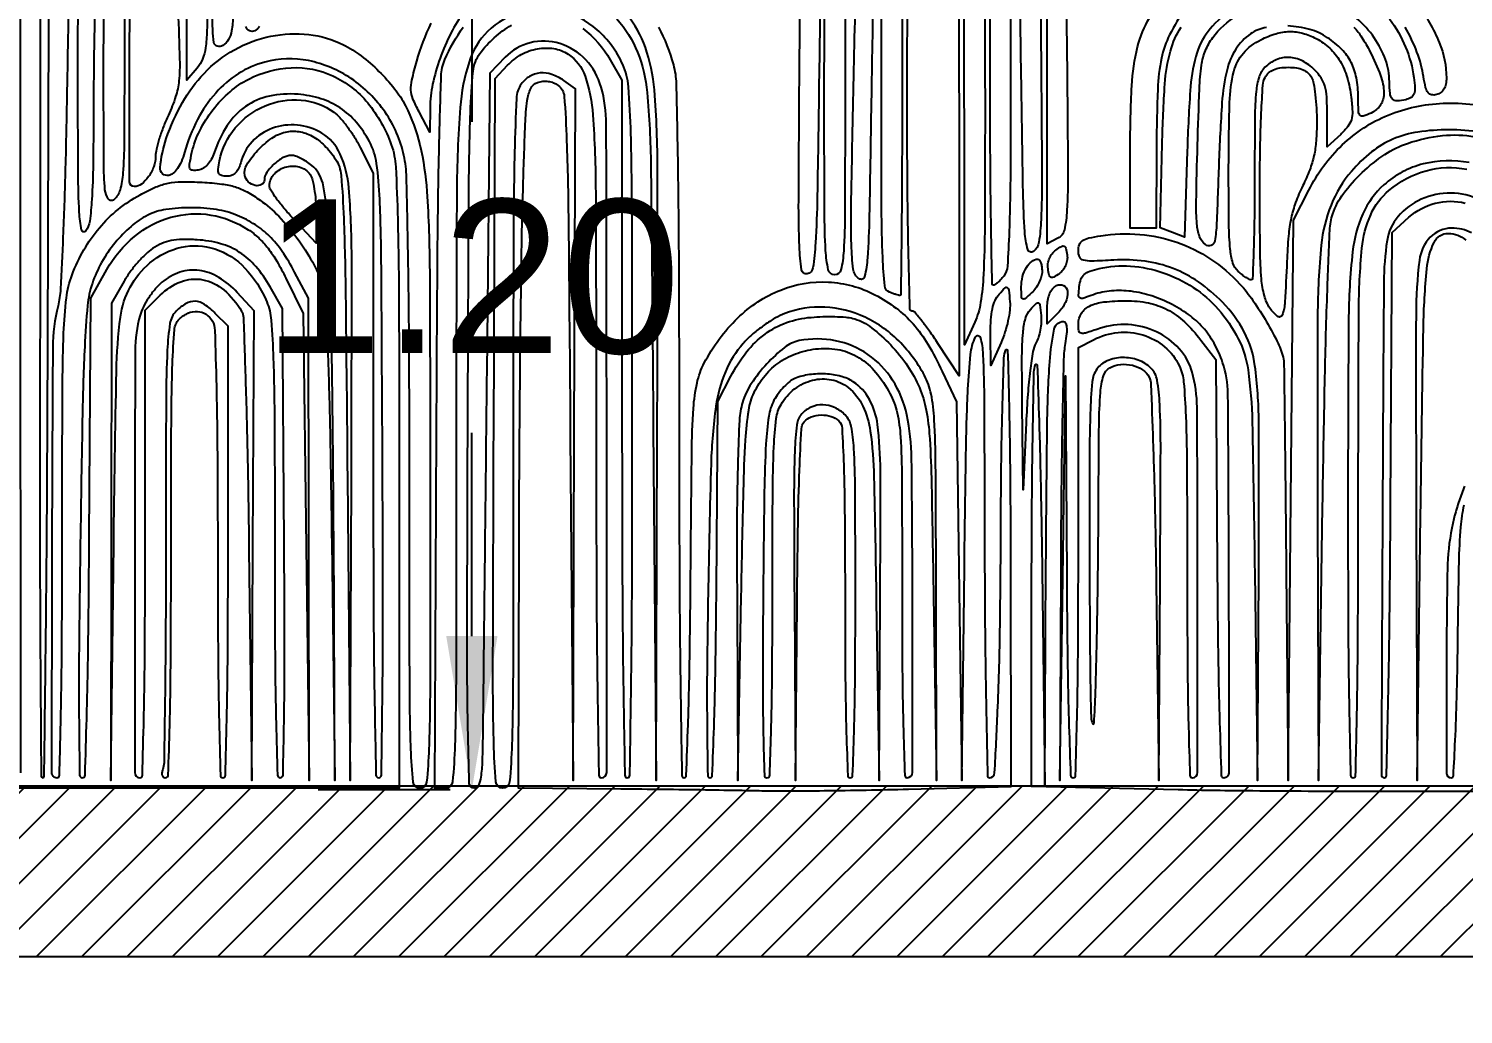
# Model space of a CAD drawing. Header units: inches. Extents: x -279 to 561, y -345 to 342.
# Drawn here: x -190.498 to -188.818, y -303.24 to -302.087 of the extents above; entities that cross this region are included whole.
import ezdxf

# ---------------------------------------------------------------- set-up
doc = ezdxf.new("R2010")
doc.units = ezdxf.units.IN
doc.header["$LTSCALE"] = 0.5
doc.header["$MEASUREMENT"] = 0
for name, color, linetype in [('0_Hatch_Pattern', 7, 'Continuous'), ('model', 250, 'Continuous'), ('S-DIM', 7, 'Continuous')]:
    doc.layers.add(name, color=color, linetype=linetype)
doc.styles.get("Standard").update_dxf_attribs({"font": 'arial.ttf'})
doc.dimstyles.get("Standard").update_dxf_attribs({"dimtxt": 0.18, "dimasz": 0.18, "dimexe": 0.18, "dimexo": 0.0625, "dimgap": 0.09, "dimtad": 0, "dimtih": 1, "dimtoh": 1, "dimzin": 0, "dimdsep": 46, "dimtxsty": 'Standard', "dimcen": 0.09, "dimadec": 0, "dimazin": 0, "dimtfac": 1, "dimtofl": 0, "dimtmove": 0, "dimatfit": 3, "dimfxl": 1, "dimtolj": 1, "dimtzin": 0, "dimarcsym": 0})

# ---------------------------------------------------------------- blocks, each defined once
blk = doc.blocks.new('*D1020')
at = {"layer": 'Defpoints', "color": 0, "ltscale": 0.5, "transparency": 16777216}
for p in [(-189.9794, -301.7777), (-189.9422, -301.7777), (-189.9422, -302.9777)]:
    blk.add_point(p, dxfattribs=at)
at = {"layer": 'model', "color": 0, "lineweight": -2, "ltscale": 0.5, "transparency": 16777216}
for p, q in [((-190.0047, -301.7777), (-190.1594, -301.7777)), ((-189.9794, -301.9577), (-189.9794, -302.1958)), ((-189.9794, -302.7977), (-189.9794, -302.5596)), ((-190.0047, -302.9777), (-190.1594, -302.9777))]:
    blk.add_line(p, q, dxfattribs=at)
at = {"layer": 'model', "color": 0, "ltscale": 0.5, "transparency": 16777216}
for points in [[(-190.0094, -301.9577), (-189.9494, -301.9577), (-189.9794, -301.7777)], [(-190.0094, -302.7977), (-189.9494, -302.7977), (-189.9794, -302.9777)]]:
    blk.add_solid(points, dxfattribs=at)
at = {"layer": 'model', "color": 0, "ltscale": 0.5, "transparency": 16777216, "insert": (-189.9794, -302.3777), "char_height": 0.18, "attachment_point": 5}
blk.add_mtext('\\A1;1.20', dxfattribs=at)
blk = doc.blocks.new('*D1071')
at = {"color": 0, "linetype": 'ByBlock', "lineweight": -2, "transparency": 16777216}
for p, q in [((558.6522, 342.2788), (558.6522, 342.4729)), ((560.6522, 342.2788), (560.6522, 342.4729)), ((558.8322, 342.2929), (559.1722, 342.2929)), ((560.4722, 342.2929), (560.1322, 342.2929))]:
    blk.add_line(p, q, dxfattribs=at)
at = {"color": 0, "linetype": 'ByBlock', "transparency": 16777216}
for points in [[(558.8322, 342.3229), (558.8322, 342.2629), (558.6522, 342.2929)], [(560.4722, 342.3229), (560.4722, 342.2629), (560.6522, 342.2929)]]:
    blk.add_solid(points, dxfattribs=at)
at = {"layer": 'Defpoints', "color": 0, "linetype": 'ByBlock', "transparency": 16777216}
for p in [(560.6522, 342.2929), (558.6522, 342.2163), (560.6522, 342.2163)]:
    blk.add_point(p, dxfattribs=at)
at = {"layer": 'Defpoints', "color": 0, "ltscale": 0.5, "transparency": 16777216}
for p in [(-209.5, -305.36), (-209.5, -305.81), (-209.5, -305.81)]:
    blk.add_point(p, dxfattribs=at)
at = {"layer": 'S-DIM', "color": 0, "lineweight": -2, "ltscale": 0.5, "transparency": 16777216}
for p, q in [((-209.5, -305.18), (-209.5, -305)), ((-209.5625, -305.36), (-209.68, -305.36)), ((-209.5625, -305.81), (-209.68, -305.81)), ((-209.5, -305.99), (-209.5, -306.17))]:
    blk.add_line(p, q, dxfattribs=at)
at = {"layer": 'S-DIM', "color": 0, "ltscale": 0.5, "transparency": 16777216}
for points in [[(-209.53, -305.18), (-209.47, -305.18), (-209.5, -305.36)], [(-209.53, -305.99), (-209.47, -305.99), (-209.5, -305.81)]]:
    blk.add_solid(points, dxfattribs=at)
at = {"color": 0, "linetype": 'ByBlock', "transparency": 16777216, "insert": (559.6522, 342.2929), "char_height": 0.18, "attachment_point": 5}
blk.add_mtext('\\A1;2.0000', dxfattribs=at)
at = {"layer": 'S-DIM', "color": 0, "ltscale": 0.5, "transparency": 16777216, "insert": (-209.5, -305.585), "char_height": 0.18, "attachment_point": 5}
blk.add_mtext('\\A1;0.45', dxfattribs=at)

msp = doc.modelspace()

# ---------------------------------------------------------------- hatches: boundary and pattern name
at = {"layer": '0_Hatch_Pattern', "ltscale": 0.5, "transparency": 33554572}
h = msp.add_hatch(dxfattribs=at)
h.set_pattern_fill('ANSI31', color=256, scale=0.3)
h.set_pattern_definition([(45, (114.84622, -25.414694), (-0.0265165043, 0.0265165043), [])])
h.paths.add_polyline_path([(-187.6698, -300.0352), (-187.6698, -299.8352), (-191.4198, -299.8352), (-191.4198, -300.0352)])
h.paths.add_polyline_path([(-191.4198, -302.9728), (-191.4198, -303.1728), (-187.6698, -303.1728), (-187.6698, -302.9728)])

# ---------------------------------------------------------------- linework, layer by layer
at = {"ltscale": 0.5}
for p, q in [((-191.4198, -302.9728), (-187.6698, -302.9728)), ((-191.4198, -303.1728), (-187.6698, -303.1728))]:
    msp.add_line(p, q, dxfattribs=at)
for points in [[(-190.5077, -302.9577, 0.000051), (-190.5078, -302.3839, 0.000272), (-190.5082, -301.8324, 0.046347)], [(-189.7608, -302.0849, -0.053004), (-189.7434, -302.1288, -0.062009), (-189.7402, -302.1509, -0.001825), (-189.7383, -302.2454, -0.002915), (-189.7371, -302.3734, -0.001007), (-189.7367, -302.5583, 0.00107), (-189.7363, -302.7279, 0.002482), (-189.7351, -302.8552, 0.000305), (-189.7335, -302.9609, 0.409667), (-189.7309, -302.9635, 0.403579), (-189.7283, -302.961, 0.000879), (-189.7262, -302.9011, 0.004305), (-189.7244, -302.8287, 0.001974), (-189.7233, -302.7343, -0.000871), (-189.7219, -302.5838, -0.012852), (-189.7199, -302.531, -0.038434), (-189.7157, -302.5013, -0.066664), (-189.7072, -302.4778, -0.078393), (-189.6682, -302.4254, -0.099193), (-189.6177, -302.3925, -0.10794), (-189.5619, -302.3832, -0.108656), (-189.5074, -302.3981, -0.040616), (-189.4826, -302.4138, -0.051235), (-189.4627, -302.4322, -0.045875), (-189.4455, -302.456, -0.024733), (-189.4285, -302.4879), (-189.4119, -302.5234), (-189.4088, -302.745), (-189.4057, -302.9666), (-189.4027, -302.7177, -0.00114), (-189.4007, -302.5772, -0.007976), (-189.3985, -302.5086, -0.014106), (-189.3954, -302.4679, -0.08507), (-189.3896, -302.4475, -0.689363), (-189.3842, -302.4479, -0.06011), (-189.3809, -302.4679, -0.009648), (-189.3795, -302.5254, -0.000608), (-189.379, -302.6949, 0.001798), (-189.3784, -302.7979, 0.002999), (-189.3771, -302.8846, 0.000362), (-189.3755, -302.9615, 0.407645), (-189.3734, -302.9635, 0.397608), (-189.3673, -302.9578, 0.003184), (-189.3637, -302.8861, 0.007635), (-189.361, -302.7923, 0.002819), (-189.3599, -302.66, -0.002614), (-189.3593, -302.5881, -0.003957), (-189.358, -302.5256, -0.001563), (-189.3563, -302.4721, -0.092979), (-189.3542, -302.4627, -0.803545), (-189.352, -302.4631, -0.001384), (-189.3504, -302.5279, -0.003531), (-189.3491, -302.6089, -0.001712), (-189.3486, -302.7123), (-189.3482, -302.9741), (-189.4681, -302.9772, -0.00178), (-189.5175, -302.9783, -0.001779), (-189.567, -302.979, -0.001739), (-189.6102, -302.9793, -0.00705), (-189.6365, -302.9791, 0.00206), (-189.6628, -302.9786, 0.000508), (-189.706, -302.9779, 0.00052), (-189.7555, -302.9773, 0.00052), (-189.805, -302.9768), (-189.9249, -302.9757), (-189.9241, -302.6858, -0.001038), (-189.9235, -302.5659, -0.001025), (-189.9224, -302.4456, -0.001005), (-189.921, -302.3402, -0.003945), (-189.9195, -302.2752, -0.001735), (-189.9169, -302.1983, -0.023795), (-189.9145, -302.1705, -0.077887), (-189.9104, -302.1566, -0.195841), (-189.9027, -302.1496, -0.059481), (-189.8964, -302.1481, -0.063586), (-189.8901, -302.1482, -0.063639), (-189.884, -302.1498, -0.059742), (-189.8784, -302.153, -0.219584), (-189.8712, -302.1659, -0.010005), (-189.8684, -302.2179, -0.006301), (-189.8663, -302.3115, -0.000481), (-189.8641, -302.5639), (-189.8609, -302.9666), (-189.8595, -302.5617), (-189.8581, -302.1568), (-189.8716, -302.1473, 0.07069), (-189.8857, -302.1402, 0.102743), (-189.8996, -302.1384, 0.114856), (-189.9118, -302.1424, 0.10578), (-189.9215, -302.1514, 0.142152), (-189.9272, -302.168, 0.005908), (-189.9294, -302.2314, 0.005033), (-189.9307, -302.3371, 0.000606), (-189.931, -302.5703, -0.000389), (-189.9312, -302.8388, -0.007172), (-189.9325, -302.924, -0.014674), (-189.9352, -302.9683, -0.388399), (-189.9432, -302.9757, -0.390301), (-189.9513, -302.9682, -0.014189), (-189.9537, -302.9229, -0.007005), (-189.9547, -302.836, -0.000376), (-189.9538, -302.5603), (-189.9522, -302.1449), (-189.9376, -302.1294, -0.078164), (-189.9215, -302.1168, -0.081206), (-189.9025, -302.1101, -0.086122), (-189.8834, -302.1099, -0.104577), (-189.8667, -302.1164, -0.168898), (-189.8469, -302.1421, -0.062199), (-189.8378, -302.1875, -0.017324), (-189.8344, -302.2781, -0.000929), (-189.8338, -302.5657, 0.001017), (-189.8335, -302.7398, 0.002797), (-189.8323, -302.8625, 0.000437), (-189.8307, -302.9606, 0.409241), (-189.8278, -302.9635, 0.414139), (-189.8215, -302.9573, 0.000129), (-189.8215, -302.5706, 0.000476), (-189.822, -302.1985, 0.067289), (-189.828, -302.155, 0.121808), (-189.846, -302.123, 0.129242), (-189.8764, -302.104, 0.13642), (-189.911, -302.103, 0.142238), (-189.9404, -302.1201), (-189.9583, -302.1387), (-189.962, -302.4889, -0.000018), (-189.9635, -302.628, -0.000022), (-189.9649, -302.7563, -0.000017), (-189.9661, -302.8638, -0.000187), (-189.9666, -302.9074, -0.004472), (-189.9673, -302.9443, -0.029053), (-189.969, -302.9628, -0.068236), (-189.9718, -302.9725, -0.296374), (-189.9766, -302.9757, -0.404612), (-189.9824, -302.9701, -0.003722), (-189.984, -302.9051, -0.004932), (-189.9849, -302.7986, -0.000541), (-189.9842, -302.5542, -0.00041), (-189.9829, -302.2772, -0.006788), (-189.9811, -302.1849, -0.016952), (-189.9779, -302.1363, -0.135136), (-189.9699, -302.1156, -0.101483), (-189.9329, -302.0824, -0.145123)], [(-189.5697, -301.9097), (-189.5728, -302.1406, -0.00089), (-189.5749, -302.2827, -0.010753), (-189.577, -302.3373, -0.021362), (-189.58, -302.3665, -0.319184), (-189.5867, -302.3735, -0.428882), (-189.5933, -302.3688, -0.025261), (-189.5958, -302.3415, -0.010849), (-189.5967, -302.2879, -0.000785), (-189.5958, -302.1399), (-189.594, -301.9042)], [(-189.2844, -301.916), (-189.2825, -302.1206, -0.000864), (-189.2815, -302.2543, -0.013994), (-189.2825, -302.2993, -0.042677), (-189.2856, -302.3221, -0.217999), (-189.2931, -302.332), (-189.3057, -302.3386), (-189.3057, -302.1392, 0.001785), (-189.306, -302.0334, 0.008348)], [(-189.3488, -302.0264, -0.001211), (-189.3485, -302.1531, -0.001551), (-189.3488, -302.2621, -0.007478), (-189.3502, -302.3242, -0.007576), (-189.3523, -302.3646, -0.146689), (-189.3566, -302.3762, -0.021457), (-189.36, -302.3802, -0.027231), (-189.3634, -302.3837, -0.027186), (-189.3666, -302.3862, -0.155757), (-189.3686, -302.3868, -0.408886), (-189.3701, -302.3852, -0.000287), (-189.3713, -302.32, -0.002669), (-189.3722, -302.2466, -0.0016), (-189.3724, -302.1593), (-189.3724, -301.9319)], [(-189.3148, -301.9275), (-189.3128, -302.1334, -0.001016), (-189.3119, -302.2606, -0.011989), (-189.3128, -302.3101, -0.027602), (-189.3154, -302.3366, -0.199054), (-189.3219, -302.3474, -0.528382), (-189.3285, -302.3451, -0.047499), (-189.3319, -302.3245, -0.012758), (-189.3339, -302.278, -0.000815), (-189.336, -302.142), (-189.339, -301.9284)], [(-190.4849, -302.0692, -0.001033), (-190.4851, -302.4429, 0.000795), (-190.4853, -302.6426, 0.001327), (-190.4848, -302.8106, 0.000071), (-190.4838, -302.9617, 0.412354), (-190.482, -302.9635, 0.410684), (-190.4802, -302.9617, 0.000074), (-190.4784, -302.8142, 0.001358), (-190.4769, -302.65, 0.000814), (-190.476, -302.4551), (-190.4743, -301.9466)], [(-189.5091, -302.0268, 0.00107), (-189.5116, -302.1632, -0.000778), (-189.514, -302.306, -0.012132), (-189.5161, -302.3549, -0.043026), (-189.5195, -302.3768, -0.534478), (-189.5262, -302.3792, -0.205426), (-189.5327, -302.3682, -0.025636), (-189.5349, -302.3397, -0.011051), (-189.5351, -302.2862, -0.000864), (-189.5322, -302.1437, -0.000836), (-189.5287, -301.9933, -0.013376)], [(-189.5414, -302.0077, 0.003143), (-189.5424, -302.1633, -0.000807), (-189.5426, -302.3011, -0.013539), (-189.544, -302.3467, -0.042206), (-189.5472, -302.3688, -0.349438), (-189.5546, -302.3746, -0.350692), (-189.562, -302.3687, -0.041289), (-189.5651, -302.3463, -0.013349), (-189.5665, -302.3001, -0.000794), (-189.5667, -302.1602, -0.003183), (-189.5657, -302.0044, -0.028488)], [(-190.451, -302.0259, 0.000925), (-190.4537, -302.1682, -0.002522), (-190.4556, -302.2552, -0.003917), (-190.4582, -302.3301, -0.002642), (-190.4611, -302.3915, -0.047044), (-190.464, -302.4111, 0.058593), (-190.4701, -302.4597, 0.001251), (-190.4712, -302.7008, 0.000312), (-190.4716, -302.9571, 0.414474), (-190.4652, -302.9635, 0.406854), (-190.4623, -302.9607, 0.000863), (-190.4607, -302.8922, 0.003964), (-190.4595, -302.8058, 0.001472), (-190.4591, -302.6843, -0.000859), (-190.4588, -302.5146, -0.00842), (-190.4574, -302.4429, -0.019832), (-190.4542, -302.4018, -0.06175), (-190.4476, -302.3749, -0.039806), (-190.4336, -302.3453, -0.045456), (-190.4156, -302.3197, -0.046545), (-190.3937, -302.2983, -0.045621), (-190.368, -302.2811, -0.020855), (-190.3493, -302.2719, -0.054132), (-190.3349, -302.2673, -0.049078), (-190.3192, -302.2658, -0.01475), (-190.2951, -302.2664, -0.016201), (-190.2721, -302.2684, -0.044824), (-190.2563, -302.2718, -0.051757), (-190.2427, -302.2777, -0.028049), (-190.2273, -302.2874, -0.047599), (-190.2056, -302.3062, -0.031051), (-190.1842, -302.3316, -0.03106), (-190.1662, -302.3595, -0.047815), (-190.1545, -302.3857, -0.067673), (-190.1508, -302.4055, -0.003662), (-190.148, -302.4691, -0.004435), (-190.1455, -302.5578, -0.001487), (-190.1435, -302.6873), (-190.1398, -302.9666), (-190.1412, -302.6782, 0.001492), (-190.1421, -302.563, 0.001824), (-190.1436, -302.4552, 0.001522), (-190.1455, -302.3646, 0.012973), (-190.1475, -302.324, 0.005461), (-190.1509, -302.2859, 0.036782), (-190.1541, -302.2672, 0.07645), (-190.1589, -302.2557, 0.085427), (-190.1669, -302.2466, 0.028856), (-190.1731, -302.2422, 0.027885), (-190.1798, -302.2384, 0.029031), (-190.1861, -302.2358, 0.084421), (-190.1907, -302.235, 0.127219), (-190.2004, -302.2375, 0.057576), (-190.2111, -302.2452, 0.05798), (-190.2196, -302.2549, 0.151884), (-190.2224, -302.2637, -0.275726), (-190.2256, -302.2691, -0.181219), (-190.233, -302.2701, -0.128001), (-190.2412, -302.2659, -0.16365), (-190.2453, -302.2585, -0.187803), (-190.243, -302.2459, -0.050114), (-190.2304, -302.2293, -0.050181), (-190.2136, -302.2147, -0.100698), (-190.1977, -302.2076, -0.093392), (-190.1819, -302.2071, -0.085171), (-190.1665, -302.2123, -0.074101), (-190.152, -302.2232, -0.049677), (-190.139, -302.2394, -0.125034), (-190.1325, -302.2583, -0.01134), (-190.1294, -302.3086, -0.006462), (-190.1273, -302.3974, -0.000637), (-190.1251, -302.6111), (-190.1219, -302.9666), (-190.1205, -302.6123, 0.001072), (-190.1201, -302.3525, 0.021273), (-190.1235, -302.273, 0.081708), (-190.1336, -302.2333, 0.157699), (-190.1551, -302.2089, 0.107954), (-190.1837, -302.1995, 0.113797), (-190.213, -302.2032, 0.11899), (-190.2367, -302.219, 0.125993), (-190.2501, -302.2436, -0.05131), (-190.2526, -302.2504, -0.087651), (-190.2561, -302.2553, -0.101738), (-190.2607, -302.2583, -0.091395), (-190.2663, -302.2593, -0.063075), (-190.2726, -302.2585, -0.222802), (-190.2756, -302.256, -0.139556), (-190.2764, -302.2511, -0.021177), (-190.2749, -302.2411, -0.125625), (-190.2564, -302.2027, -0.118614), (-190.2215, -302.1768, -0.121679), (-190.1794, -302.1701, -0.136621), (-190.141, -302.1843, -0.05537), (-190.1339, -302.1907, -0.020516), (-190.1255, -302.2011, -0.020036), (-190.1171, -302.2133, -0.022795), (-190.1101, -302.2256), (-190.0949, -302.2556), (-190.0949, -302.6096, 0.001085), (-190.0945, -302.7696, 0.003393), (-190.0933, -302.8773, 0.000708), (-190.0917, -302.9604, 0.408151), (-190.0885, -302.9635, 0.409694), (-190.0853, -302.9604, 0.0007), (-190.0842, -302.8763, 0.003352), (-190.0835, -302.7672, 0.001054), (-190.084, -302.6038, 0.000492), (-190.0854, -302.3654, 0.008202), (-190.0872, -302.2863, 0.024652), (-190.091, -302.2443, 0.088397), (-190.0993, -302.2188, 0.053321), (-190.1148, -302.196, 0.07046), (-190.1336, -302.1794, 0.070919), (-190.1561, -302.1686, 0.054904), (-190.1829, -302.1634, 0.073504), (-190.2165, -302.1656, 0.099883), (-190.2444, -302.1777, 0.09694), (-190.2659, -302.2, 0.065665), (-190.2812, -302.232, -0.046019), (-190.2845, -302.2397, -0.062084), (-190.2889, -302.2458, -0.071392), (-190.294, -302.25, -0.098808), (-190.2997, -302.2521, -0.055422), (-190.3067, -302.2523, -0.295586), (-190.3095, -302.2501, -0.132467), (-190.31, -302.2449, -0.010387), (-190.3072, -302.2313, -0.061777), (-190.2981, -302.2061, -0.047673), (-190.2826, -302.1815, -0.047797), (-190.2626, -302.1603, -0.063163), (-190.2407, -302.1455, -0.106033), (-190.1908, -302.1323, -0.120101), (-190.1422, -302.1418, -0.113393), (-190.1014, -302.1734, -0.087111), (-190.0737, -302.2225, -0.071284), (-190.0686, -302.2484, -0.007714), (-190.0662, -302.3096, -0.005139), (-190.0648, -302.4105, -0.000779), (-190.0645, -302.6122), (-190.0645, -302.9757), (-190.5468, -302.9757)], [(-190.4208, -302.0605, 0.003311), (-190.4219, -302.115, 0.002947), (-190.4224, -302.1716, -0.002385), (-190.4229, -302.2455, -0.012236), (-190.4244, -302.2864, -0.018453), (-190.4269, -302.3119, -0.12897), (-190.4316, -302.3234, -0.648212), (-190.4365, -302.3223, -0.035644), (-190.4391, -302.3014, -0.011388), (-190.4404, -302.2555, -0.00112), (-190.4407, -302.1452, -0.002335), (-190.4402, -302.0112, -0.030677)], [(-190.3859, -302.0444, 0.002079), (-190.3863, -302.1261, -0.001479), (-190.3866, -302.2194, -0.017403), (-190.388, -302.2556, -0.047684), (-190.3914, -302.2752, -0.143248), (-190.3984, -302.2866, -0.445225), (-190.4051, -302.2859, -0.139127), (-190.409, -302.2753, -0.018612), (-190.4104, -302.2424, -0.000865), (-190.4106, -302.1311, -0.003019), (-190.4098, -302.0095, -0.044139)], [(-189.4753, -302.0559, 0.001442), (-189.4756, -302.1724, -0.00105), (-189.4758, -302.2593, -0.001752), (-189.4764, -302.3324, -0.000124), (-189.4771, -302.3979, -0.41079), (-189.4782, -302.3989, -0.065182), (-189.4797, -302.3987, -0.008575), (-189.4828, -302.3978, -0.009838), (-189.4865, -302.3967, -0.008099), (-189.4903, -302.3952, -0.284489), (-189.496, -302.3877, -0.013406), (-189.4983, -302.3546, -0.009457), (-189.4996, -302.2973, -0.001068), (-189.4999, -302.1673, -0.002052), (-189.4993, -302.0112, -0.024982)], [(-189.3791, -302.0284, -0.00198), (-189.3785, -302.1801, -0.001066), (-189.3788, -302.3176, -0.010933), (-189.3803, -302.3745, -0.02706), (-189.3836, -302.4072, -0.067546), (-189.3905, -302.4301), (-189.4025, -302.4566), (-189.4027, -302.2038, 0.000877), (-189.403, -302.0497, 0.009426)], [(-190.2591, -302.0717, -0.036964), (-190.2608, -302.0892, -0.088317), (-190.2644, -302.0993, -0.124031), (-190.2709, -302.1061, -0.208271), (-190.2775, -302.1071, -0.289563), (-190.2815, -302.1028, -0.042806), (-190.2829, -302.088, -0.002156), (-190.2831, -302.0393, 0.005207)], [(-190.2891, -302.052, -0.005672), (-190.2896, -302.0891, -0.031089), (-190.2913, -302.1091, -0.058924), (-190.2948, -302.1221, -0.078199), (-190.3011, -302.1327), (-190.313, -302.147), (-190.3132, -302.0609, 0.002639)], [(-189.9883, -302.067, 0.043984), (-190.0039, -302.0917, 0.032927), (-190.0167, -302.1212, 0.03331), (-190.0253, -302.1516, 0.050444), (-190.0284, -302.1789), (-190.0286, -302.2077), (-190.0412, -302.1839, -0.022603), (-190.0484, -302.1686, -0.087747), (-190.0507, -302.1584, -0.068612), (-190.0496, -302.1468, -0.01047), (-190.0439, -302.1244, -0.047554), (-190.0269, -302.0801, -0.064845)], [(-189.9211, -302.0665, 0.128077), (-189.9609, -302.0899, 0.120112), (-189.9827, -302.1257, 0.057864), (-189.993, -302.1789, 0.017884), (-189.9971, -302.2788, 0.001129), (-189.9977, -302.5731, -0.000385), (-189.9979, -302.8414, -0.007344), (-189.9993, -302.9251, -0.015852), (-190.002, -302.9682, -0.386852), (-190.0102, -302.9757), (-190.0226, -302.9757), (-190.0208, -302.5583, -0.000786), (-190.0195, -302.3459, -0.003692), (-190.0177, -302.2238, -0.002884), (-190.0153, -302.142, -0.093932), (-190.011, -302.1227, -0.054599), (-189.9894, -302.0848, -0.076639)], [(-189.8496, -302.0865, -0.105874), (-189.8173, -302.1229), (-189.8037, -302.147), (-189.8036, -302.5553, 0.000991), (-189.8032, -302.7339, 0.002726), (-189.802, -302.8599, 0.000415), (-189.8003, -302.9606, 0.409309), (-189.7974, -302.9635, 0.409435), (-189.7944, -302.9606, 0.000422), (-189.7929, -302.8607, 0.002748), (-189.7918, -302.7357, 0.000997), (-189.7915, -302.5583, 0.000528), (-189.7918, -302.3086, 0.005949), (-189.7932, -302.2095, 0.012601), (-189.7961, -302.1545, 0.087657), (-189.8027, -302.1285, 0.105349), (-189.8327, -302.0879, 0.121811), (-189.8752, -302.0657, 0.129615)], [(-189.144, -302.0633, 0.036554), (-189.1623, -302.0936, 0.065946), (-189.1719, -302.121, 0.042493), (-189.1763, -302.1572, 0.007849), (-189.1777, -302.2244), (-189.1782, -302.32), (-189.1933, -302.32), (-189.2085, -302.32), (-189.2085, -302.2266, -0.01289), (-189.2066, -302.1533, -0.048753), (-189.1998, -302.1079, -0.070441), (-189.1859, -302.0738, -0.051193)], [(-189.0883, -302.0625, 0.063503), (-189.1149, -302.0869, 0.098443), (-189.13, -302.1141, 0.058881), (-189.1378, -302.1544, 0.011059), (-189.1417, -302.2297), (-189.1448, -302.3305), (-189.1591, -302.3252), (-189.1733, -302.3199), (-189.171, -302.2213, -0.010134), (-189.1679, -302.1513, -0.051026), (-189.1614, -302.1127, -0.079811), (-189.1487, -302.0847, -0.048367)], [(-188.8718, -302.0578, -0.055465), (-188.8466, -302.1029, -0.100034), (-188.8382, -302.1443, -0.047569), (-188.8389, -302.1517, -0.086155), (-188.8411, -302.1574, -0.102628), (-188.8447, -302.1614, -0.093279), (-188.8497, -302.1638, -0.104078), (-188.8557, -302.164, -0.198068), (-188.8597, -302.1616, -0.100638), (-188.8625, -302.1554, -0.017463), (-188.865, -302.1427, 0.051353), (-188.8727, -302.1139, 0.040793), (-188.8866, -302.0849, 0.041611)], [(-190.228, -302.084, -0.112186), (-190.2337, -302.0889, -0.237353), (-190.2399, -302.0891, -0.230497), (-190.2439, -302.0842, -0.043078)], [(-189.8097, -302.0749, -0.084133), (-189.7854, -302.1142, -0.074056), (-189.7741, -302.1612, -0.019532), (-189.7698, -302.2473, -0.000823), (-189.7669, -302.5537), (-189.7637, -302.9666), (-189.7623, -302.556, 0.000891), (-189.7619, -302.2584, 0.016674), (-189.765, -302.1648, 0.057178), (-189.7744, -302.1139, 0.089296), (-189.7946, -302.0743, 0.071184)], [(-189.049, -302.085, 0.108273), (-189.0676, -302.0927, 0.097066), (-189.0848, -302.1106, 0.0837), (-189.0951, -302.1346, 0.043138), (-189.101, -302.173, 0.007796), (-189.1047, -302.2452, -0.001441), (-189.1073, -302.3147, -0.031366), (-189.1094, -302.335, -0.260582), (-189.1138, -302.3405, -0.279023), (-189.1205, -302.3394, -0.129298), (-189.1273, -302.3297, -0.068844), (-189.1304, -302.3153, -0.024481), (-189.1312, -302.2891, -0.00216), (-189.1296, -302.2229, -0.002618), (-189.1274, -302.157, -0.025283), (-189.1249, -302.1292, -0.060342), (-189.1203, -302.112, -0.065701), (-189.1118, -302.097, -0.091736), (-189.0837, -302.0711, -0.08759)], [(-188.9466, -302.0847, -0.046242), (-188.9373, -302.0967, -0.023444), (-188.9277, -302.1134, -0.027293), (-188.9153, -302.1414, -0.085556), (-188.9114, -302.1616, -0.145182), (-188.9153, -302.1757, -0.147982), (-188.9262, -302.1853, -0.028032), (-188.9357, -302.189, -0.310165), (-188.9394, -302.1879, -0.16328), (-188.9412, -302.1833, -0.008077), (-188.9415, -302.1666, 0.045034), (-188.9436, -302.1441, 0.073179), (-188.9498, -302.126, 0.075244), (-188.9608, -302.1108, 0.050468), (-188.9773, -302.0971, 0.080809), (-188.9982, -302.0875, 0.055589), (-189.0239, -302.0833, 0.057046)], [(-188.9048, -302.0751, -0.060643), (-188.886, -302.1082, -0.065898), (-188.8763, -302.1439, -0.019394), (-188.8751, -302.1562, -0.102056), (-188.8761, -302.1629, -0.166183), (-188.8794, -302.167, -0.076463), (-188.8857, -302.1697, -0.054898), (-188.8958, -302.1712, -0.219882), (-188.9013, -302.1689, -0.159876), (-188.9042, -302.1624, -0.026835), (-188.905, -302.1487, 0.08627), (-188.9095, -302.1228, 0.066344), (-188.9227, -302.0973, 0.062416), (-188.9431, -302.0746, 0.059636)], [(-188.793, -302.9797, -0.001225), (-188.9358, -302.9797, -0.00123), (-189.0647, -302.979, -0.003722), (-189.1524, -302.9777), (-189.3239, -302.9739), (-189.3239, -302.7325, -0.001762), (-189.3235, -302.6391, -0.002744), (-189.3225, -302.5586, -0.000791), (-189.3212, -302.4887, -0.092116), (-189.3193, -302.4799, -0.807437), (-189.3174, -302.4802, -0.001005), (-189.3152, -302.546, -0.00312), (-189.3132, -302.6248, -0.001747), (-189.3116, -302.7207), (-189.3085, -302.9726), (-189.3071, -302.7127, -0.001617), (-189.3056, -302.5475, -0.015057), (-189.3026, -302.4763, -0.031246), (-189.2975, -302.4382, -0.3576), (-189.2866, -302.4293, -0.299008), (-189.2841, -302.4309, -0.08262), (-189.2829, -302.4358, -0.046369), (-189.283, -302.4437, -0.016135), (-189.2846, -302.4551, 0.036479), (-189.2864, -302.4735, 0.001293), (-189.288, -302.5446, 0.002387), (-189.2892, -302.6288, 0.001668), (-189.2899, -302.7237), (-189.2908, -302.9666), (-189.2875, -302.7298), (-189.2842, -302.493), (-189.2828, -302.7283, 0.001787), (-189.2818, -302.8298, 0.004662), (-189.2802, -302.9028, 0.001165), (-189.2782, -302.9607, 0.403577), (-189.2753, -302.9635, 0.405947), (-189.2724, -302.9607, 0.00105), (-189.2708, -302.8991, 0.004386), (-189.2696, -302.8211, 0.001641), (-189.2692, -302.7117), (-189.2692, -302.4599), (-189.2513, -302.4507, -0.094798), (-189.2227, -302.4422, -0.099671), (-189.1935, -302.4451, -0.102391), (-189.1682, -302.459, -0.105743), (-189.1509, -302.4815, -0.089461), (-189.1459, -302.5001, -0.012369), (-189.1434, -302.5402, -0.007871), (-189.1421, -302.6058, -0.001305), (-189.1417, -302.7322, 0.001795), (-189.1414, -302.8325, 0.004766), (-189.1402, -302.9042, 0.001233), (-189.1386, -302.9607, 0.405112), (-189.1357, -302.9635, 0.413914), (-189.1296, -302.9574, 0.000383), (-189.1295, -302.7374, 0.001367), (-189.1302, -302.5298, 0.066328), (-189.1359, -302.4888, 0.116695), (-189.151, -302.4613, 0.099009), (-189.1777, -302.4415, 0.095205), (-189.2109, -302.433, 0.09846), (-189.2445, -302.4376, -0.007019), (-189.2607, -302.4429, -0.133763), (-189.266, -302.4431, -0.305428), (-189.2686, -302.4403, -0.039245), (-189.2692, -302.4318, -0.144756), (-189.2657, -302.4198, -0.137791), (-189.2561, -302.4113, -0.084077), (-189.2392, -302.4065, -0.028317), (-189.2135, -302.405, -0.049957), (-189.1871, -302.4077, -0.070832), (-189.1649, -302.4156, -0.067723), (-189.145, -302.4297, -0.041357), (-189.1258, -302.4511), (-189.1084, -302.4739), (-189.1066, -302.7187, 0.001792), (-189.1055, -302.8215, 0.004203), (-189.1038, -302.8983, 0.00088), (-189.1018, -302.9609, 0.404143), (-189.099, -302.9635, 0.414478), (-189.0925, -302.957, 0.000414), (-189.0929, -302.7302, 0.001235), (-189.094, -302.5139, 0.081332), (-189.1003, -302.4772, 0.043114), (-189.1103, -302.4547, 0.056563), (-189.1233, -302.4364, 0.055414), (-189.1403, -302.4212, 0.039168), (-189.1623, -302.408, 0.041714), (-189.1863, -302.3985, 0.049312), (-189.2102, -302.3937, 0.052766), (-189.2331, -302.3938, 0.06281), (-189.2541, -302.3989, -0.016711), (-189.2639, -302.4023, -0.237813), (-189.2674, -302.4017, -0.249122), (-189.2689, -302.3985, -0.018204), (-189.2681, -302.3885, -0.057267), (-189.2661, -302.38, -0.121474), (-189.2624, -302.3744, -0.099793), (-189.2559, -302.3705, -0.030873), (-189.2449, -302.3673, -0.073583), (-189.208, -302.3645, -0.064083), (-189.1699, -302.3723, -0.063164), (-189.1346, -302.3896, -0.067416), (-189.1055, -302.4148, -0.062682), (-189.0819, -302.4497, -0.08322), (-189.0705, -302.4861, -0.02927), (-189.0656, -302.5467, -0.001885), (-189.0626, -302.7237), (-189.0593, -302.9666), (-189.058, -302.726, 0.00238), (-189.0579, -302.5467, 0.031974), (-189.0624, -302.4812, 0.087796), (-189.0748, -302.4421, 0.073435), (-189.1004, -302.4069, 0.046668), (-189.1285, -302.3831, 0.059862), (-189.1583, -302.3672, 0.05988), (-189.1911, -302.3589, 0.046735), (-189.2278, -302.3575, -0.005628), (-189.2538, -302.3587, -0.074307), (-189.2633, -302.3576, -0.227292), (-189.2677, -302.3539, -0.103889), (-189.2692, -302.3464, -0.088789), (-189.268, -302.3393, -0.158803), (-189.2643, -302.3347, -0.091802), (-189.2571, -302.3316, -0.017899), (-189.243, -302.329, -0.057482), (-189.1973, -302.3274, -0.063346), (-189.1539, -302.3365, -0.063756), (-189.1144, -302.3562, -0.059454), (-189.0801, -302.3855, -0.034778), (-189.0647, -302.4047, -0.01954), (-189.0487, -302.4299, -0.019056), (-189.0353, -302.455, -0.058056), (-189.0289, -302.4733, -0.051676), (-189.0285, -302.477, -0.000071), (-189.0276, -302.5483, -0.000606), (-189.0267, -302.6282, -0.000374), (-189.0258, -302.7222), (-189.0237, -302.9666), (-189.0205, -302.6387), (-189.0173, -302.3109), (-188.9994, -302.2756, -0.085008), (-188.9601, -302.2226, -0.0933), (-188.9065, -302.1878, -0.089543), (-188.8421, -302.1739, -0.071546), (-188.7714, -302.1817, -0.086959)], [(-188.7982, -302.2077, 0.038014), (-188.8352, -302.2049, 0.037344), (-188.8715, -302.2076, 0.063502), (-188.9008, -302.2159, 0.067309), (-188.9259, -302.2309, 0.047798), (-188.9495, -302.2537, 0.08204), (-188.9733, -302.293, 0.070618), (-188.9848, -302.34, 0.023773), (-188.989, -302.422, 0.001647), (-188.989, -302.6535), (-188.988, -302.9666), (-188.9832, -302.6457, -0.001334), (-188.9806, -302.5011, -0.003628), (-188.9778, -302.3986, -0.0024), (-188.9748, -302.3225, -0.068688), (-188.9712, -302.3033, -0.081189), (-188.9589, -302.2797, -0.043007), (-188.9369, -302.255, -0.042429), (-188.9102, -302.2338, -0.064601), (-188.8838, -302.2208, -0.055288), (-188.8429, -302.2117, -0.072947), (-188.8048, -302.2132, -0.075562)], [(-188.8114, -302.2434, 0.109313), (-188.8655, -302.2449, 0.122697), (-188.9114, -302.2694, 0.104008), (-188.936, -302.3033, 0.078525), (-188.9481, -302.3479, 0.025297), (-188.9528, -302.4286, 0.00173), (-188.9535, -302.658, 0.001339), (-188.9532, -302.7912, 0.003629), (-188.952, -302.8856, 0.000727), (-188.9504, -302.9607, 0.407558), (-188.9475, -302.9635, 0.407801), (-188.9445, -302.9607, 0.000682), (-188.9429, -302.883, 0.003511), (-188.9418, -302.7854, 0.001293), (-188.9414, -302.6476, -0.001268), (-188.9408, -302.4173, -0.022787), (-188.9371, -302.3436, -0.079487), (-188.9269, -302.3044, -0.114954), (-188.9055, -302.2759, -0.107448), (-188.862, -302.2529, -0.116776), (-188.8143, -302.2511, -0.115882)], [(-188.7989, -302.287, 0.109365), (-188.833, -302.2791, 0.105659), (-188.8676, -302.2863, 0.112885), (-188.8947, -302.3064, 0.14019), (-188.9077, -302.3347, 0.035864), (-188.9115, -302.3836, 0.000568), (-188.9131, -302.6625, 0.000086), (-188.9144, -302.9596, 0.415468), (-188.9106, -302.9635, 0.407545), (-188.9084, -302.9614, 0.000268), (-188.9063, -302.8697, 0.002579), (-188.9046, -302.7667, 0.001547), (-188.9036, -302.6443), (-188.9019, -302.3251), (-188.8821, -302.3074, -0.120767), (-188.8512, -302.2909, -0.121459), (-188.8162, -302.2907, -0.121946)], [(-188.8087, -302.3256, 0.118498), (-188.8321, -302.32, 0.204448), (-188.8571, -302.3307, 0.161809), (-188.8698, -302.3575, 0.030283), (-188.8738, -302.4214, 0.001187), (-188.8736, -302.6568), (-188.8725, -302.9666), (-188.8685, -302.6557, -0.001078), (-188.8651, -302.4364, -0.020251), (-188.8611, -302.3676, -0.084902), (-188.8527, -302.3367, -0.293201), (-188.8359, -302.3262, -0.180495), (-188.8155, -302.334, -0.148313)], [(-188.817, -302.622, 0.012452), (-188.8233, -302.6392, 0.012474), (-188.8286, -302.6567, 0.02155), (-188.832, -302.6714, 0.041848), (-188.837, -302.7193, 0.004302), (-188.8381, -302.8331, 0.000993), (-188.8381, -302.958, 0.41351), (-188.8325, -302.9635, 0.398174), (-188.83, -302.9612, 0.001642), (-188.8279, -302.9199, 0.006064), (-188.8261, -302.8701, 0.003039), (-188.8249, -302.8072, -0.001757), (-188.8234, -302.7118, -0.015707), (-188.8213, -302.67, -0.036419), (-188.8173, -302.6441, -0.051322)]]:
    msp.add_lwpolyline(points, format="xyb")
for points in [[(-189.4181, -301.9494, -0.100541), (-189.4129, -301.9676, -0.010863), (-189.4105, -302.0116, -0.007162), (-189.4092, -302.0844, -0.001084), (-189.4089, -302.2301), (-189.4089, -302.4929), (-189.4336, -302.455, 0.009663), (-189.4435, -302.4405, 0.014496), (-189.4527, -302.4283, 0.009316), (-189.4608, -302.4186, 0.217889), (-189.464, -302.4171, -0.406352), (-189.4664, -302.4148, -0.000734), (-189.468, -302.3523, -0.004021), (-189.4692, -302.2782, -0.001974), (-189.4696, -302.1838, -0.001104), (-189.4693, -302.0508, -0.008712), (-189.4679, -301.9891, -0.012931), (-189.4656, -301.9528, -0.175368), (-189.46, -301.941, -0.094875), (-189.4488, -301.9334, -0.152208), (-189.4374, -301.9322, -0.143797), (-189.4268, -301.9377, -0.081457)], [(-190.3332, -301.9694, -0.138217), (-190.3307, -301.9755, -0.00482), (-190.3279, -302.001, -0.008655), (-190.3254, -302.0316, -0.005907), (-190.3235, -302.0663, -0.003503), (-190.3216, -302.1226, -0.029893), (-190.3224, -302.1478, -0.056028), (-190.3263, -302.1661, -0.029857), (-190.3348, -302.1878, 0.017107), (-190.3405, -302.2012, 0.016639), (-190.3454, -302.2152, 0.016798), (-190.3488, -302.2277, 0.05754), (-190.3498, -302.2361, -0.086431), (-190.3519, -302.248, -0.065826), (-190.358, -302.2598, -0.0712), (-190.3663, -302.2685, -0.17038), (-190.3746, -302.2714, -0.413835), (-190.3803, -302.2657, -0.000867), (-190.3802, -302.1281, -0.001786), (-190.3795, -301.9953, -0.121107), (-190.3739, -301.9736, -0.146911), (-190.3663, -301.9659, -0.098883), (-190.3543, -301.9622, -0.099795), (-190.342, -301.9634, -0.152822)], [(-190.1299, -302.1054, -0.045252), (-190.1091, -302.1184, -0.031663), (-190.0882, -302.1365, -0.03184), (-190.07, -302.1568, -0.048736), (-190.0572, -302.1768, -0.059993), (-190.0403, -302.2226, -0.041894), (-190.0321, -302.2772, -0.015138), (-190.0288, -302.3703, -0.001183), (-190.0282, -302.619, -0.000453), (-190.0283, -302.8539, -0.008055), (-190.0297, -302.9296, -0.017675), (-190.0324, -302.9686, -0.383921), (-190.0402, -302.9757, -0.38364), (-190.0481, -302.9686, -0.017826), (-190.0508, -302.9298, -0.008096), (-190.0522, -302.8545, -0.000455), (-190.0524, -302.6208, 0.001252), (-190.0528, -302.4638, 0.003044), (-190.0541, -302.348, 0.0022), (-190.0559, -302.2608, 0.046352), (-190.059, -302.2351, 0.098275), (-190.0809, -302.1844, 0.094165), (-190.1207, -302.145, 0.097917), (-190.1707, -302.124, 0.116714), (-190.2218, -302.1256, 0.076046), (-190.2528, -302.1392, 0.069463), (-190.2793, -302.1619, 0.063446), (-190.3006, -302.1929, 0.04791), (-190.3159, -302.2314, -0.029063), (-190.3196, -302.2421, -0.050466), (-190.3241, -302.2503, -0.064634), (-190.3291, -302.2558, -0.131406), (-190.3343, -302.2584, -0.497697), (-190.3444, -302.2493, -0.061638), (-190.3372, -302.2153, -0.045378), (-190.3181, -302.1729, -0.060524), (-190.293, -302.1389, -0.077645), (-190.2574, -302.1112, -0.075887), (-190.2147, -302.0954, -0.07804), (-190.1704, -302.0934, -0.090066)], [(-188.9906, -302.0981, -0.07047), (-188.9749, -302.1093, -0.068946), (-188.9628, -302.1244, -0.062301), (-188.9544, -302.1437, -0.043022), (-188.9496, -302.167, -0.019128), (-188.9483, -302.1834, -0.0801), (-188.9495, -302.1932, -0.098327), (-188.9536, -302.2011, -0.037033), (-188.962, -302.2103), (-188.9778, -302.225), (-188.9778, -302.1872, 0.014046), (-188.9784, -302.1663, 0.05495), (-188.9805, -302.1536, 0.077991), (-188.9849, -302.1441, 0.049617), (-188.9927, -302.1346, 0.079926), (-189.0069, -302.1243, 0.105082), (-189.0223, -302.1203, 0.111074), (-189.0374, -302.1229, 0.097936), (-189.0507, -302.1318, 0.119229), (-189.0575, -302.143, 0.054545), (-189.061, -302.16, 0.021091), (-189.0625, -302.1901, 0.002102), (-189.0628, -302.2623, -0.003226), (-189.0631, -302.3077, -0.005377), (-189.064, -302.3459, -0.001161), (-189.0652, -302.3791, -0.402821), (-189.0669, -302.3807, -0.127166), (-189.0691, -302.3801, -0.019706), (-189.073, -302.3778, -0.02089), (-189.0775, -302.3745, -0.016815), (-189.0821, -302.3707, -0.137894), (-189.0882, -302.3609, -0.048498), (-189.0914, -302.3445, -0.020807), (-189.0929, -302.3156, -0.002514), (-189.0932, -302.252, -0.006886), (-189.0921, -302.173, -0.053636), (-189.0871, -302.1365, -0.120088), (-189.076, -302.1152, -0.098556), (-189.0555, -302.0995, -0.040973), (-189.0378, -302.0924, -0.0684), (-189.0219, -302.0899, -0.072479), (-189.0066, -302.0918, -0.052237)], [(-188.9963, -302.1436, -0.078077), (-188.9938, -302.1505, -0.015156), (-188.9918, -302.1638, -0.015775), (-188.9904, -302.1796, -0.014003), (-188.99, -302.1961, -0.018678), (-188.9908, -302.2179, -0.035642), (-188.9933, -302.2353, -0.03716), (-188.9983, -302.2517, -0.022312), (-189.0064, -302.2703, 0.025397), (-189.0148, -302.29, 0.036621), (-189.02, -302.3081, 0.030211), (-189.0231, -302.3292, 0.011474), (-189.025, -302.359, -0.004177), (-189.0273, -302.4066, -0.072776), (-189.0304, -302.4218, -0.50674), (-189.0359, -302.4234, -0.083963), (-189.0449, -302.4138, -0.081764), (-189.0514, -302.3992, -0.042749), (-189.0548, -302.3795, -0.018935), (-189.0563, -302.3467, -0.002379), (-189.0567, -302.2756, -0.004295), (-189.0563, -302.2262, -0.007603), (-189.055, -302.1854, -0.005027), (-189.0531, -302.1528, -0.106407), (-189.0505, -302.1436, -0.086147), (-189.0464, -302.1383, -0.081894), (-189.0407, -302.1346, -0.066837), (-189.0331, -302.1325, -0.035481), (-189.0234, -302.1318, -0.035481), (-189.0136, -302.1325, -0.066837), (-189.006, -302.1346, -0.081894), (-189.0004, -302.1383, -0.086147)], [(-190.1679, -302.2589, -0.070902), (-190.1655, -302.2656, -0.017583), (-190.1635, -302.277, -0.017628), (-190.1621, -302.2905, -0.016859), (-190.1617, -302.3042), (-190.1617, -302.3377), (-190.189, -302.3085, -0.013878), (-190.1994, -302.2967, -0.018261), (-190.2083, -302.2853, -0.015892), (-190.2149, -302.2755, -0.140901), (-190.2163, -302.2705, -0.193059), (-190.2107, -302.2566, -0.14407), (-190.1962, -302.2483, -0.142668), (-190.1795, -302.2491, -0.189251)], [(-190.359, -302.3049, 0.062462), (-190.3785, -302.3181, 0.043121), (-190.3972, -302.3373, 0.041714), (-190.4129, -302.3602, 0.046851), (-190.4238, -302.3846, 0.059138), (-190.4295, -302.4108, 0.011738), (-190.4328, -302.4588, 0.006805), (-190.4354, -302.5372, 0.001119), (-190.4379, -302.6888, 0.001369), (-190.4394, -302.8139, 0.004396), (-190.4394, -302.8971, 0.00121), (-190.4387, -302.9604, 0.410298), (-190.4356, -302.9635, 0.404564), (-190.4324, -302.9605, 0.001071), (-190.4304, -302.8943, 0.004234), (-190.4286, -302.8086, 0.001404), (-190.4275, -302.6827), (-190.4257, -302.402), (-190.4068, -302.3686, -0.090507), (-190.3743, -302.3297, -0.105293), (-190.3318, -302.3073, -0.109789), (-190.2852, -302.3047, -0.105886), (-190.2412, -302.3219, -0.043246), (-190.229, -302.3316, -0.038375), (-190.2181, -302.3436, -0.032514), (-190.2078, -302.3589, -0.018064), (-190.1971, -302.3788), (-190.1768, -302.4199), (-190.1734, -302.6932), (-190.1701, -302.9666), (-190.1704, -302.6843), (-190.1708, -302.402), (-190.1869, -302.3716, 0.027495), (-190.2014, -302.3474, 0.048475), (-190.2164, -302.3295, 0.053403), (-190.2333, -302.316, 0.042623), (-190.2541, -302.3051, 0.062035), (-190.2784, -302.2984, 0.03659), (-190.3084, -302.2961, 0.036803), (-190.3376, -302.2982, 0.080159)], [(-190.3532, -302.3439, 0.045565), (-190.3613, -302.3504, 0.021688), (-190.3706, -302.3601, 0.021292), (-190.3795, -302.3712, 0.028272), (-190.3866, -302.3821), (-190.4015, -302.408), (-190.4019, -302.6873), (-190.4023, -302.9666), (-190.3988, -302.6903, -0.001466), (-190.3956, -302.4877, -0.027375), (-190.3909, -302.4241, -0.093155), (-190.3795, -302.3891, -0.093154), (-190.3563, -302.3607, -0.119802), (-190.3195, -302.3424, -0.137046), (-190.2804, -302.3444, -0.124494), (-190.2451, -302.3669, -0.089603), (-190.2196, -302.4063, -0.079376), (-190.2144, -302.4279, -0.011586), (-190.2119, -302.473, -0.007044), (-190.2105, -302.5477, -0.001085), (-190.2102, -302.6962, 0.001428), (-190.2099, -302.8179, 0.00459), (-190.2087, -302.899, 0.001319), (-190.207, -302.9604, 0.405644), (-190.2038, -302.9635, 0.407867), (-190.2005, -302.9603, 0.001286), (-190.1993, -302.8977, 0.004491), (-190.1987, -302.8146, 0.001365), (-190.1992, -302.6888), (-190.2011, -302.4141), (-190.2156, -302.3888, 0.046394), (-190.2325, -302.3649, 0.073305), (-190.2513, -302.3484, 0.075496), (-190.2738, -302.3383, 0.052418), (-190.3012, -302.3337, 0.019162), (-190.3186, -302.3333, 0.044502), (-190.3315, -302.3346, 0.05399), (-190.3424, -302.338, 0.043731)], [(-189.2914, -302.3731, -0.0233), (-189.2979, -302.3775, -0.235968), (-189.3011, -302.3777, -0.238875), (-189.3032, -302.3753, -0.023837), (-189.3047, -302.3677, -0.071668), (-189.3048, -302.3616, -0.065178), (-189.3031, -302.3556, -0.065016), (-189.3, -302.3501, -0.07062), (-189.2956, -302.3458, -0.0233), (-189.2891, -302.3415, -0.235968), (-189.2859, -302.3412, -0.238875), (-189.2839, -302.3436, -0.023837), (-189.2823, -302.3512, -0.071668), (-189.2823, -302.3573, -0.065178), (-189.2839, -302.3634, -0.065016), (-189.287, -302.3688, -0.07062)], [(-190.3424, -302.3835, 0.043203), (-190.3502, -302.3913, 0.028771), (-190.3578, -302.4015, 0.028979), (-190.3641, -302.4123, 0.049224), (-190.3679, -302.4221, 0.066678), (-190.3736, -302.4638, 0.001051), (-190.3742, -302.7041, 0.000292), (-190.3742, -302.9574, 0.413986), (-190.3681, -302.9635, 0.406686), (-190.3652, -302.9607, 0.000897), (-190.3635, -302.8936, 0.004042), (-190.3623, -302.8089, 0.001503), (-190.362, -302.6899), (-190.362, -302.4162), (-190.3442, -302.3985, -0.104319), (-190.3202, -302.3828, -0.141794), (-190.2945, -302.3805, -0.129726), (-190.2699, -302.3924, -0.080465), (-190.2491, -302.4171, -0.127213), (-190.2468, -302.4248, -0.000685), (-190.2443, -302.5029, -0.002935), (-190.242, -302.5922, -0.001851), (-190.2404, -302.6964), (-190.2372, -302.9666), (-190.2359, -302.6918), (-190.2345, -302.417), (-190.2542, -302.3954, 0.070105), (-190.2757, -302.3778, 0.104012), (-190.2985, -302.3696, 0.113474), (-190.3212, -302.3717, 0.095791)], [(-189.3117, -302.3707, -0.070292), (-189.3126, -302.3769, -0.042002), (-189.3153, -302.384, -0.041195), (-189.3192, -302.3906, -0.05554), (-189.3239, -302.3959, -0.010674), (-189.3319, -302.4028, -0.312854), (-189.3344, -302.403, -0.260234), (-189.3358, -302.4007, -0.008123), (-189.336, -302.3889, -0.061218), (-189.3345, -302.3768, -0.073649), (-189.3301, -302.3662, -0.089403), (-189.3238, -302.359, -0.170498), (-189.3166, -302.3564, -0.251406), (-189.3147, -302.3574, -0.064294), (-189.3132, -302.3606, -0.049859), (-189.3121, -302.3652, -0.032385)], [(-189.293, -302.4193), (-189.3057, -302.432), (-189.3057, -302.4127, -0.041912), (-189.3049, -302.4043, -0.057664), (-189.3028, -302.397, -0.066873), (-189.2995, -302.3913, -0.098001), (-189.295, -302.3874, -0.248429), (-189.2866, -302.3872, -0.268063), (-189.282, -302.394, -0.12468), (-189.2844, -302.4071, -0.088582)], [(-189.3596, -302.4538), (-189.3716, -302.4809), (-189.372, -302.4449, -0.01644), (-189.3716, -302.4274, -0.039139), (-189.3699, -302.4145, -0.053086), (-189.3667, -302.4047, -0.077634), (-189.3618, -302.3972, -0.014402), (-189.3549, -302.3899, -0.36526), (-189.3524, -302.3897, -0.212572), (-189.3507, -302.3925, -0.006454), (-189.3494, -302.4061, -0.051135), (-189.3495, -302.4159, -0.023284), (-189.3516, -302.4286, -0.022768), (-189.3551, -302.4419, -0.029007)], [(-190.3256, -302.4171, 0.159177), (-190.3329, -302.4317, 0.027254), (-190.336, -302.4628, 0.010507), (-190.3375, -302.5219, 0.000742), (-190.3377, -302.6868, -0.001338), (-190.338, -302.7862, -0.002111), (-190.3388, -302.8715, -0.000498), (-190.3399, -302.9462, -0.087881), (-190.3414, -302.9539, 0.061217), (-190.3423, -302.9576, 0.107411), (-190.342, -302.9607, 0.150596), (-190.3406, -302.9627, 0.168247), (-190.3384, -302.9635, 0.404753), (-190.3349, -302.9601, 0.001731), (-190.3332, -302.9025, 0.005002), (-190.332, -302.8239, 0.001369), (-190.3316, -302.6999, -0.000955), (-190.3313, -302.5487, -0.007772), (-190.33, -302.4796, -0.010835), (-190.3277, -302.4388, -0.178653), (-190.3221, -302.4267, -0.091803), (-190.3118, -302.4196, -0.11954), (-190.3007, -302.4176, -0.131888), (-190.2906, -302.4209, -0.125194), (-190.2833, -302.4289, -0.1158), (-190.2804, -302.4398, -0.001813), (-190.2786, -302.5051, -0.004073), (-190.2774, -302.5887, -0.001677), (-190.277, -302.7021, 0.001577), (-190.2766, -302.8157, 0.004227), (-190.2754, -302.8966, 0.000978), (-190.2738, -302.9607, 0.40629), (-190.2709, -302.9635, 0.406388), (-190.268, -302.9607, 0.000958), (-190.2664, -302.8959, 0.004182), (-190.2652, -302.8141, 0.001559), (-190.2649, -302.6992), (-190.2649, -302.4348), (-190.2798, -302.4199, 0.048637), (-190.2925, -302.4094, 0.133493), (-190.3034, -302.4057, 0.147842), (-190.314, -302.4083, 0.064703)], [(-189.6184, -302.4224, 0.034997), (-189.6291, -302.4282, 0.020014), (-189.6411, -302.4366, 0.019918), (-189.6527, -302.446, 0.031063), (-189.6617, -302.4551, 0.080263), (-189.6825, -302.4882, 0.065465), (-189.6936, -302.5286, 0.027442), (-189.6993, -302.5955, 0.003017), (-189.7028, -302.7495, 0.001976), (-189.704, -302.8403, 0.004828), (-189.7039, -302.9072, 0.001193), (-189.7032, -302.9609, 0.409794), (-189.7006, -302.9635, 0.402931), (-189.6979, -302.961, 0.001016), (-189.6958, -302.9041, 0.004578), (-189.6941, -302.8348, 0.00203), (-189.693, -302.7433), (-189.6912, -302.523), (-189.676, -302.4935, -0.04753), (-189.6577, -302.465, -0.067804), (-189.6361, -302.4441, -0.072686), (-189.611, -302.4307, -0.065476), (-189.5822, -302.4245, -0.013765), (-189.5684, -302.4237, -0.012903), (-189.5542, -302.4237, -0.012992), (-189.5416, -302.4243, -0.042528), (-189.5334, -302.4257, -0.096538), (-189.5138, -302.4349, -0.040652), (-189.4917, -302.454, -0.039229), (-189.4713, -302.4782, -0.049122), (-189.4566, -302.5037, -0.052965), (-189.4482, -302.5295, -0.035123), (-189.4437, -302.5603, -0.012931), (-189.4413, -302.6128, -0.001044), (-189.4388, -302.751), (-189.4353, -302.9666), (-189.4357, -302.7419, 0.000932), (-189.4363, -302.5977, 0.012261), (-189.4379, -302.5443, 0.034674), (-189.4416, -302.5144, 0.074645), (-189.4494, -302.4926, 0.079275), (-189.482, -302.4497, 0.092514), (-189.5248, -302.4218, 0.099245), (-189.5722, -302.4124, 0.106556)], [(-189.3189, -302.4548, 0.087432), (-189.3224, -302.4646, 0.011482), (-189.3256, -302.4866, 0.012144), (-189.3284, -302.5145, 0.007393), (-189.3303, -302.5477), (-189.3338, -302.6266), (-189.3349, -302.5269, -0.003002), (-189.3352, -302.47, -0.02106), (-189.334, -302.4423, -0.045167), (-189.3311, -302.4259, -0.117137), (-189.3254, -302.4154, -0.012051), (-189.3184, -302.408, -0.33426), (-189.3159, -302.4076, -0.239677), (-189.3143, -302.41, -0.007351), (-189.3129, -302.4222, -0.04163), (-189.3127, -302.4304, -0.029379), (-189.3139, -302.4395, -0.029798), (-189.316, -302.4481, -0.05366)], [(-189.596, -302.4518, 0.120881), (-189.6133, -302.4598, 0.039719), (-189.634, -302.479, 0.040011), (-189.6522, -302.5023, 0.073009), (-189.6625, -302.5242, 0.059229), (-189.666, -302.5447, 0.006793), (-189.6679, -302.5915, 0.006122), (-189.669, -302.6585, 0.001979), (-189.6688, -302.7578), (-189.6678, -302.9666), (-189.6639, -302.751, -0.001312), (-189.6613, -302.6271, -0.009721), (-189.6588, -302.5681, -0.01946), (-189.6552, -302.5332, -0.076744), (-189.649, -302.5126, -0.062483), (-189.636, -302.4924, -0.069195), (-189.6188, -302.4768, -0.068238), (-189.5978, -302.4663, -0.05834), (-189.5735, -302.4612, -0.076976), (-189.5483, -302.4627, -0.086649), (-189.5259, -302.4719, -0.079124), (-189.5064, -302.4889, -0.052388), (-189.4898, -302.5137, -0.065685), (-189.4814, -302.5363, -0.040979), (-189.4775, -302.5642, -0.013835), (-189.4759, -302.6133, -0.000954), (-189.4756, -302.752, 0.001974), (-189.4753, -302.8435, 0.005199), (-189.4741, -302.9091, 0.001458), (-189.4724, -302.9607, 0.404137), (-189.4696, -302.9635, 0.413966), (-189.4634, -302.9573, 0.000529), (-189.4634, -302.7662, 0.002283), (-189.4644, -302.5898, 0.050256), (-189.4701, -302.5387, 0.088313), (-189.4867, -302.4981, 0.101208), (-189.5157, -302.4679, 0.103225), (-189.5537, -302.4519, 0.095422)], [(-189.2476, -302.4853, 0.131572), (-189.253, -302.5, 0.013431), (-189.2553, -302.5372, 0.008463), (-189.2563, -302.6003, 0.001145), (-189.2561, -302.7327, 0.001082), (-189.2554, -302.8361, 0.005737), (-189.2542, -302.8928, 0.097984), (-189.2525, -302.9001, 0.78231), (-189.2508, -302.8998, 0.008617), (-189.2491, -302.8633, 0.002037), (-189.2475, -302.8023, 0.002096), (-189.2463, -302.7322, 0.002065), (-189.2457, -302.6617, -0.001104), (-189.245, -302.5509, -0.016657), (-189.2433, -302.5124, -0.052032), (-189.2398, -302.493, -0.201647), (-189.2322, -302.4836, -0.096491), (-189.2196, -302.4797, -0.085121), (-189.2059, -302.4806, -0.09043), (-189.1939, -302.4858, -0.13126), (-189.1864, -302.4945, -0.104468), (-189.1843, -302.5031, -0.000953), (-189.1818, -302.5698, -0.003199), (-189.1796, -302.6467, -0.002055), (-189.178, -302.7359), (-189.1748, -302.9666), (-189.1735, -302.7313, 0.000814), (-189.1728, -302.5805, 0.011521), (-189.1739, -302.5265, 0.031134), (-189.177, -302.498, 0.15559), (-189.1842, -302.4839, 0.11207), (-189.1991, -302.4746, 0.090316), (-189.2177, -302.4716, 0.094732), (-189.2354, -302.4754, 0.141095)], [(-189.6013, -302.4961, 0.074659), (-189.6072, -302.4996, 0.031826), (-189.6139, -302.5058, 0.030603), (-189.6204, -302.5135, 0.03515), (-189.6256, -302.5216, 0.0894), (-189.6318, -302.5403, 0.021977), (-189.635, -302.5727, 0.010396), (-189.637, -302.6287, 0.001246), (-189.6383, -302.7526, 0.001826), (-189.6388, -302.848, 0.005714), (-189.6381, -302.9121, 0.001997), (-189.6369, -302.9605, 0.40558), (-189.6338, -302.9635, 0.403103), (-189.6306, -302.9605, 0.001948), (-189.629, -302.9119, 0.005701), (-189.6278, -302.8478, 0.001872), (-189.6274, -302.7535, -0.001283), (-189.6271, -302.6328, -0.009837), (-189.6257, -302.5762, -0.018722), (-189.623, -302.5431, -0.103923), (-189.6173, -302.5264, -0.09497), (-189.6014, -302.5083, -0.1042), (-189.5804, -302.4981, -0.11106), (-189.5581, -302.4976, -0.120982), (-189.5386, -302.5068, -0.110711), (-189.5215, -302.5284, -0.079849), (-189.5128, -302.5578, -0.026691), (-189.5086, -302.6114, -0.002015), (-189.5058, -302.7571), (-189.5026, -302.9666), (-189.5013, -302.7553, 0.002166), (-189.501, -302.6042, 0.030143), (-189.5044, -302.5498, 0.094616), (-189.5138, -302.5206, 0.123243), (-189.5328, -302.5, 0.080742), (-189.5471, -302.4936, 0.050394), (-189.5652, -302.4908, 0.048929), (-189.5842, -302.4916, 0.060988)], [(-189.5931, -302.5375, 0.156186), (-189.5989, -302.5502, 0.019179), (-189.6012, -302.5811, 0.010319), (-189.6022, -302.6353, 0.001176), (-189.6017, -302.7576), (-189.6003, -302.9666), (-189.5986, -302.7607, -0.002019), (-189.5974, -302.6679, -0.005763), (-189.5957, -302.6034, -0.003009), (-189.5935, -302.5551, -0.161734), (-189.5902, -302.5467, -0.134009), (-189.582, -302.541, -0.081373), (-189.5704, -302.5388, -0.080167), (-189.5586, -302.5405, -0.122063), (-189.5497, -302.5458, -0.185196), (-189.5459, -302.5543, -0.00466), (-189.544, -302.5973, -0.006804), (-189.5428, -302.659, -0.001764), (-189.5424, -302.7583, 0.002039), (-189.5421, -302.8471, 0.005356), (-189.5409, -302.9107, 0.001543), (-189.5392, -302.9607, 0.403781), (-189.5364, -302.9635, 0.403851), (-189.5335, -302.9607, 0.001526), (-189.5318, -302.9104, 0.005325), (-189.5306, -302.8464, 0.002026), (-189.5303, -302.7571, 0.000982), (-189.5305, -302.6263, 0.012894), (-189.532, -302.5778, 0.034774), (-189.5352, -302.5521, 0.148799), (-189.5424, -302.5386, 0.089251), (-189.5546, -302.5301, 0.102562), (-189.5685, -302.5269, 0.107557), (-189.5819, -302.5295, 0.1072)]]:
    msp.add_lwpolyline(points, format="xyb", close=True)

# ---------------------------------------------------------------- dimensions: what is measured, and where the dimension line sits
at = {"layer": 'model', "ltscale": 0.5}
dim = msp.add_linear_dim(base=(-189.9794, -301.7777), p1=(-189.9422, -302.9777), p2=(-189.9422, -301.7777), angle=90, dimstyle='Standard', dxfattribs=at)
dim.commit()
dim.dimension.update_dxf_attribs({"geometry": '*D1020', "text_midpoint": (-189.9794, -302.3777)})
at = {"layer": 'S-DIM', "ltscale": 0.5}
dim = msp.add_linear_dim(base=(-209.5, -305.81), p1=(-209.5, -305.36), p2=(-209.5, -305.81), angle=90, dimstyle='Standard', dxfattribs=at)
dim.commit()
dim.dimension.update_dxf_attribs({"geometry": '*D1071', "text_midpoint": (-209.5, -305.585)})

doc.saveas('drawing.dxf')
